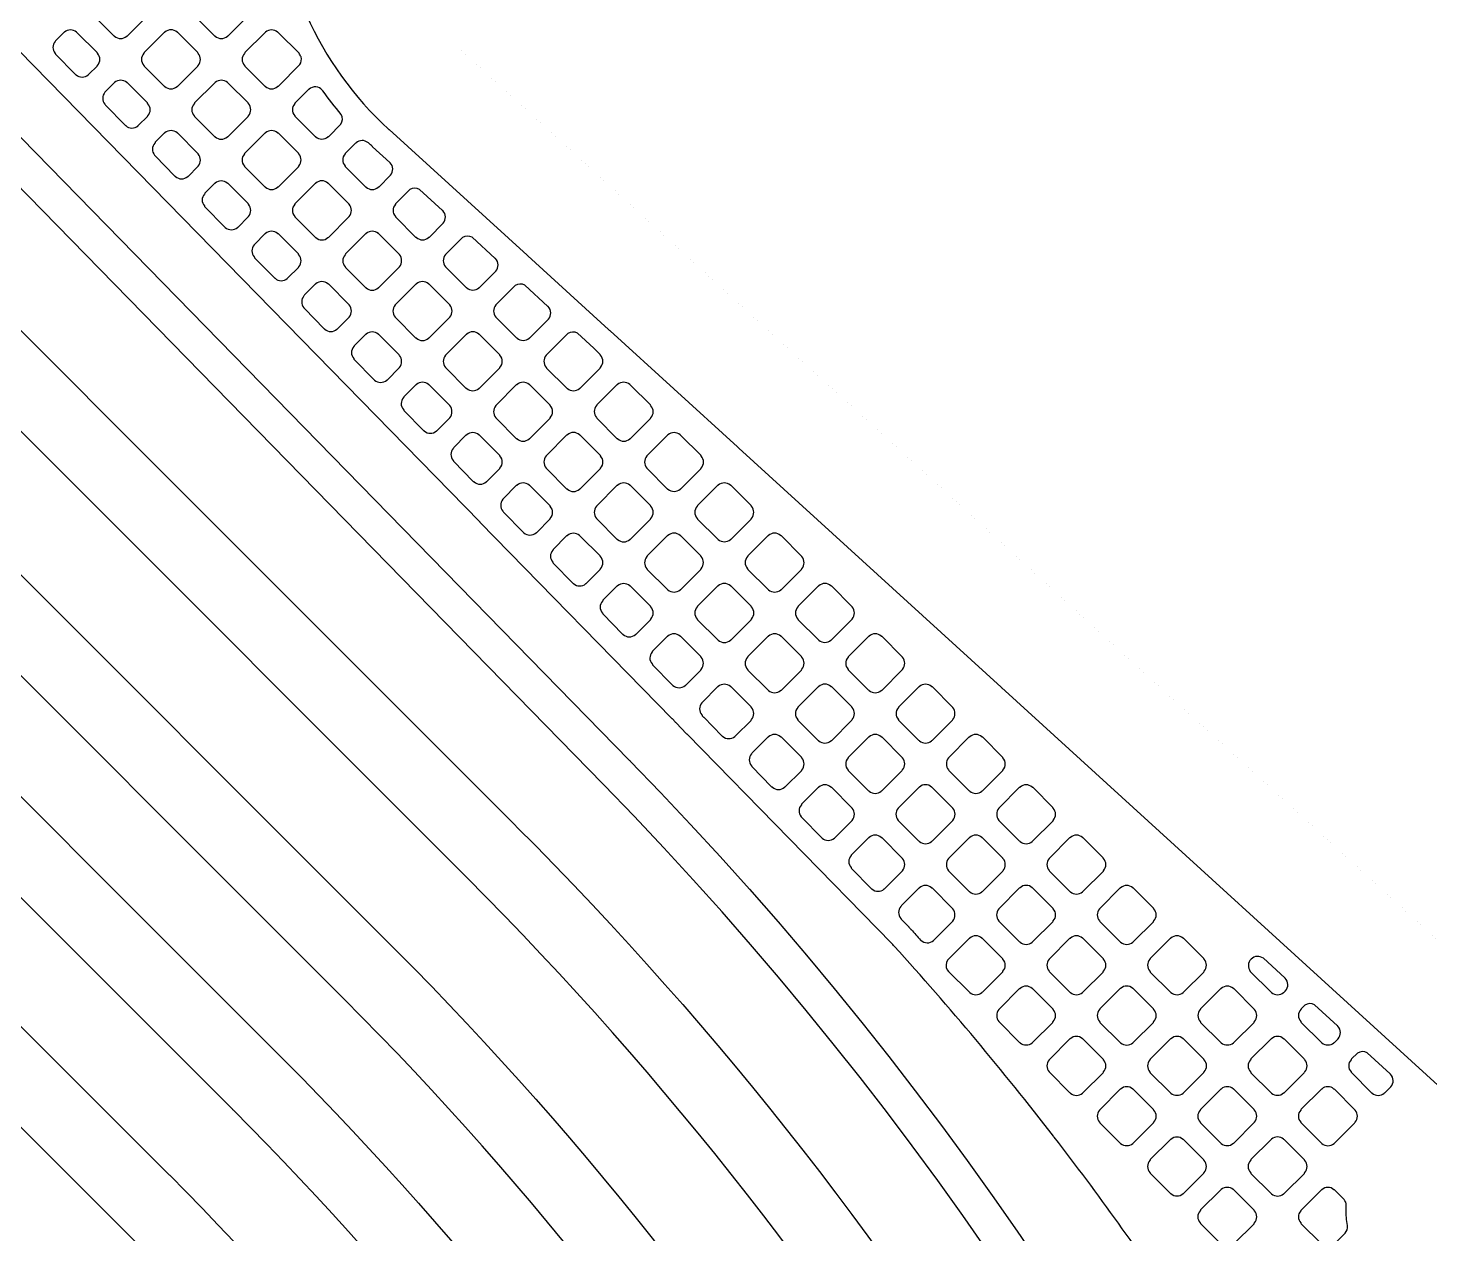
# Model space of a CAD drawing. Extents: x 3811 to 4077, y -444 to -307.
# Drawn here: x 4000.557 to 4003.561, y -385.107 to -382.525 of the extents above; entities that cross this region are included whole.
import ezdxf

# ---------------------------------------------------------------- set-up
doc = ezdxf.new("R2010")
doc.units = 0
doc.layers.add('gbr-dxf', color=7, linetype='Continuous')
doc.layers.add('gbr-outline-dxf', color=2, linetype='Continuous')

msp = doc.modelspace()

# ---------------------------------------------------------------- linework, layer by layer
at = {"layer": 'gbr-dxf', "linetype": 'Continuous'}
for points in [[(4002.3345, -387.7087, 0.121503), (4000.7513, -385.0878, -0.008636), (4000.7497, -385.0862), (3999.0731, -383.4099, -0.008712), (3999.0715, -383.4082, -0.198755), (3996.5249, -377.2619, -0.011889)], [(3996.6773, -377.2584, 0.198929), (3999.1809, -383.3021, -0.008685), (3999.1825, -383.3038), (4000.8591, -384.98, -0.008773), (4000.8607, -384.9817, -0.121503), (4002.4807, -387.6656, -0.017805)], [(4002.6687, -387.6121, 0.121763), (4000.9971, -384.8422, -0.008691), (4000.9955, -384.8405), (3999.1567, -383.0017, -0.008915), (3999.155, -383, -0.198702), (3996.871, -377.4864, -0.011933)], [(3997.0234, -377.4829, 0.198897), (3999.2645, -382.8939, -0.008509), (3999.2661, -382.8955), (4001.1049, -384.7344, -0.008751), (4001.1066, -384.7361, -0.121762), (4002.815, -387.5692, -0.017203)], [(4002.9919, -387.521, 0.122078), (4001.2346, -384.6047, -0.008495), (4001.233, -384.6031), (3999.3942, -382.7642, -0.008901), (3999.3925, -382.7625, -0.198823), (3997.2065, -377.4825, -0.007746)], [(3997.3589, -377.4844, 0.198838), (3999.5019, -382.6564, -0.008522), (3999.5035, -382.6581), (4001.3424, -384.497, -0.008926), (4001.3441, -384.4987, -0.121858), (4003.1364, -387.4723, -0.022069)], [(4003.3476, -387.4176, 0.12221), (4001.4979, -384.3448, -0.008815), (4001.4962, -384.3431), (3999.6558, -382.5026, -0.01398), (3999.6529, -382.4997, -0.198689), (3997.5764, -377.4843, -0.007704)], [(3997.7288, -377.4823, 0.198911), (3999.7636, -382.3948, -0.013711), (3999.7663, -382.3977), (4001.6024, -384.2338, -0.008541), (4001.604, -384.2353, -0.122231), (4003.4928, -387.3711, -0.016533)], [(4003.956, -389.4568, 0.196009), (4001.7909, -384.146, -0.019381), (4001.789, -384.1439), (4000.0334, -382.3487, -0.042234), (4000.0291, -382.344, -0.048731), (3998.6792, -380.1499, -0.077425), (3998.6753, -380.1389, -0.046914), (3998.5847, -379.1783, -0.010897), (3998.5847, -379.1769), (3998.5847, -379.1765, -0.016733), (3998.5847, -379.1741), (3998.5847, -377.5353, -0.014135)], [(3998.6609, -377.5333), (3998.6609, -379.1764, -0.014012), (3998.6609, -379.1783, 0.046654), (3998.7492, -380.1195, 0.048616), (4000.0882, -382.2958), (4001.8454, -384.0926, -0.019718), (4001.8473, -384.0947, -0.195845), (4004.0322, -389.4549, -0.014149)], [(4001.0917, -381.3952), (4001.0917, -382.2028, -0.013138), (4001.0917, -382.2039, 0.210696), (4001.3298, -382.7416, -0.015054), (4001.3307, -382.7425), (4001.6263, -383.0117, -0.020152), (4001.6277, -383.013), (4001.801, -383.1708, -0.031602), (4001.8034, -383.1729), (4001.8041, -383.1736), (4002.0768, -383.422, -0.0403), (4002.0798, -383.4247), (4002.6418, -383.9366, -0.012253), (4002.6426, -383.9372), (4003.6659, -384.8692, -0.163987), (4003.7618, -384.9566), (4003.8826, -385.0665, -0.013523), (4003.8834, -385.0673), (4005.0101, -386.0934, -0.024318)], [(4003.0242, -385.2734, 0.017101), (4002.7557, -384.9001, -0.027017), (4002.7541, -384.898, 0.01976), (4002.4127, -384.4909, -0.020136), (4002.4114, -384.4895, 0.007568), (4002.4083, -384.486), (4002.4078, -384.4855), (4001.9693, -384.0374, -0.016053), (4001.9682, -384.0364), (4001.9454, -384.0128, -0.023246), (4001.9439, -384.0111), (4001.9376, -384.0046, -0.014656), (4001.9366, -384.0037), (4001.5261, -383.5837, -0.01468), (4001.5251, -383.5828), (4000.187, -382.2147, -0.045648)]]:
    msp.add_lwpolyline(points, format="xyb", dxfattribs=at)
for points in [[(4000.6975, -382.4975, -0.096625), (4000.6985, -382.4992), (4000.7411, -382.5417, -0.092072), (4000.7426, -382.5427, 0.37981), (4000.7686, -382.5427, -0.096625), (4000.7702, -382.5417), (4000.813, -382.499, -0.096111), (4000.8139, -382.4974, 0.37981), (4000.8139, -382.4714, -0.083601), (4000.8131, -382.47), (4000.7703, -382.4272, -0.088202), (4000.7688, -382.4263, 0.379731), (4000.7428, -382.4263, -0.096458), (4000.7412, -382.4273), (4000.6985, -382.4699, -0.096627), (4000.6975, -382.4716, 0.379731)], [(4000.913, -382.4974, -0.096625), (4000.914, -382.4991), (4000.9565, -382.5416, -0.107961), (4000.9583, -382.5426, 0.37981), (4000.9843, -382.5426, -0.095956), (4000.986, -382.5416), (4001.0285, -382.4991, -0.096332), (4001.0294, -382.4975, 0.37981), (4001.0294, -382.4715, -0.096625), (4001.0285, -382.4699), (4000.9859, -382.4273, -0.100151), (4000.9841, -382.4263, 0.379731), (4000.9582, -382.4263, -0.096458), (4000.9565, -382.4273), (4000.914, -382.4698, -0.096627), (4000.913, -382.4715, 0.379731)], [(4000.6154, -382.5793, -0.101492), (4000.6164, -382.5811), (4000.6584, -382.624, -0.095585), (4000.66, -382.625, 0.382647), (4000.6862, -382.6252, -0.087133), (4000.6877, -382.6242), (4000.7051, -382.6068, -0.096332), (4000.7061, -382.6052, 0.37981), (4000.7061, -382.5792, -0.092348), (4000.7051, -382.5777), (4000.6626, -382.5351, -0.096111), (4000.6609, -382.5341, 0.379471), (4000.635, -382.5341, -0.09601), (4000.6333, -382.5351), (4000.6165, -382.5519, -0.104843), (4000.6155, -382.5537, 0.375468)], [(4000.8052, -382.6052, -0.100082), (4000.8062, -382.6069), (4000.8489, -382.6495, -0.095895), (4000.8505, -382.6505, 0.379201), (4000.8764, -382.6505, -0.096625), (4000.8781, -382.6495), (4000.9207, -382.6069, -0.096111), (4000.9217, -382.6053, 0.379308), (4000.9217, -382.5793, -0.096507), (4000.9207, -382.5777), (4000.8779, -382.5348, -0.083772), (4000.8765, -382.5339, 0.37947), (4000.8505, -382.5339, -0.096458), (4000.8489, -382.5349), (4000.8062, -382.5776, -0.096627), (4000.8052, -382.5792, 0.3795)], [(4001.0209, -382.6052, -0.100285), (4001.0219, -382.607), (4001.0643, -382.6494, -0.096627), (4001.066, -382.6504, 0.37981), (4001.0919, -382.6504, -0.096625), (4001.0936, -382.6494), (4001.1398, -382.6032, 0.208446), (4001.1421, -382.587, -0.003134), (4001.1378, -382.5792), (4001.0936, -382.5351, -0.095916), (4001.092, -382.5341, 0.379692), (4001.066, -382.5341, -0.096458), (4001.0644, -382.5351), (4001.0218, -382.5776, -0.096627), (4001.0209, -382.5793, 0.379731)], [(4000.7219, -382.6882, -0.104983), (4000.7229, -382.69), (4000.7652, -382.7332, -0.082156), (4000.7666, -382.7341, 0.382099), (4000.7928, -382.7343, -0.08653), (4000.7942, -382.7334), (4000.813, -382.7146, -0.095916), (4000.814, -382.713, 0.378952), (4000.814, -382.6871, -0.087715), (4000.813, -382.6856), (4000.7702, -382.6427, -0.092398), (4000.7686, -382.6418, 0.379351), (4000.7427, -382.6418, -0.096749), (4000.741, -382.6428), (4000.7231, -382.6607, -0.105429), (4000.7221, -382.6625, 0.375871)], [(4000.913, -382.7131, -0.092348), (4000.914, -382.7146), (4000.9564, -382.7571, -0.104311), (4000.9582, -382.7581, 0.37981), (4000.9842, -382.7581, -0.096625), (4000.9858, -382.7572), (4001.0285, -382.7145, -0.096111), (4001.0294, -382.7129, 0.37981), (4001.0294, -382.6869, -0.088014), (4001.0285, -382.6854), (4000.9858, -382.6428, -0.092623), (4000.9843, -382.6418, 0.379731), (4000.9583, -382.6418, -0.096458), (4000.9566, -382.6428), (4000.914, -382.6855, -0.096627), (4000.913, -382.6871, 0.379731)], [(4001.1285, -382.687, 0.379415), (4001.1285, -382.7129, -0.10007), (4001.1296, -382.7146), (4001.1721, -382.7572, -0.095585), (4001.1737, -382.7581, 0.379166), (4001.1996, -382.7581, -0.095756), (4001.2013, -382.7572), (4001.2273, -382.7311, 0.281342), (4001.2283, -382.7099, -0.020625), (4001.1887, -382.6595, -0.064144), (4001.1875, -382.6584, 0.425475), (4001.1592, -382.6561, -0.067902), (4001.1578, -382.657), (4001.1295, -382.6853, -0.095895)], [(4000.8285, -382.7972, -0.108568), (4000.8296, -382.799), (4000.8717, -382.8421, -0.08653), (4000.8731, -382.843, 0.381783), (4000.8993, -382.8431, -0.08653), (4000.9008, -382.8422), (4000.9206, -382.8224, -0.096227), (4000.9216, -382.8208, 0.379422), (4000.9216, -382.7948, -0.100399), (4000.9205, -382.7931), (4000.878, -382.7505, -0.088334), (4000.8765, -382.7496, 0.379471), (4000.8505, -382.7496, -0.09601), (4000.8489, -382.7505), (4000.8297, -382.7697, -0.104851), (4000.8287, -382.7715, 0.374884)], [(4001.0207, -382.8207, -0.095866), (4001.0217, -382.8224), (4001.0644, -382.8651, -0.092064), (4001.066, -382.866, 0.378627), (4001.0919, -382.866, -0.095506), (4001.0935, -382.865), (4001.1363, -382.8222, -0.096407), (4001.1372, -382.8206, 0.378882), (4001.1372, -382.7947, -0.083677), (4001.1363, -382.7933), (4001.0935, -382.7504, -0.088202), (4001.092, -382.7495, 0.379731), (4001.066, -382.7495, -0.096458), (4001.0644, -382.7505), (4001.0217, -382.7931, -0.096627), (4001.0207, -382.7948, 0.379471)], [(4001.2363, -382.7947, 0.379124), (4001.2363, -382.8206, -0.104663), (4001.2373, -382.8224), (4001.2799, -382.865, -0.100151), (4001.2816, -382.866, 0.379691), (4001.3076, -382.866, -0.095973), (4001.3092, -382.865), (4001.333, -382.8412, -0.047247), (4001.3336, -382.8405, 0.392811), (4001.3329, -382.8134, -0.046927), (4001.3324, -382.8127), (4001.2955, -382.7792, -0.015247), (4001.2945, -382.7783, -0.003435), (4001.2873, -382.7715, -0.102628), (4001.2855, -382.7705, 0.370205), (4001.2602, -382.7709, -0.110306), (4001.2582, -382.772), (4001.2372, -382.793, -0.096407)], [(4000.935, -382.9061, -0.100714), (4000.936, -382.9079), (4000.9782, -382.951, -0.094481), (4000.9798, -382.952, 0.381963), (4001.006, -382.9521, -0.086624), (4001.0074, -382.9512), (4001.0284, -382.9301, -0.096842), (4001.0294, -382.9285, 0.378969), (4001.0294, -382.9026, -0.09288), (4001.0285, -382.901), (4000.9858, -382.8583, -0.096558), (4000.9841, -382.8573, 0.3793), (4000.9582, -382.8573, -0.09601), (4000.9565, -382.8583), (4000.9362, -382.8787, -0.104843), (4000.9351, -382.8805, 0.375468)], [(4001.1285, -382.9026, 0.379007), (4001.1285, -382.9285, -0.096259), (4001.1295, -382.9301), (4001.1722, -382.9729, -0.092126), (4001.1738, -382.9739, 0.379639), (4001.1998, -382.9739, -0.095956), (4001.2014, -382.9729), (4001.2441, -382.9302, -0.096332), (4001.2451, -382.9285, 0.37975), (4001.2451, -382.9026, -0.083522), (4001.2442, -382.9012), (4001.2012, -382.8581, -0.087737), (4001.1997, -382.8572, 0.379155), (4001.1738, -382.8572, -0.096117), (4001.1721, -382.8582), (4001.1295, -382.9009, -0.09682)], [(4001.3442, -382.9026, 0.37947), (4001.3442, -382.9286, -0.096458), (4001.3452, -382.9302), (4001.3875, -382.9726, -0.108174), (4001.3894, -382.9737, 0.37981), (4001.4154, -382.9737, -0.096625), (4001.417, -382.9727), (4001.4458, -382.9439, -0.047158), (4001.4463, -382.9431, 0.391874), (4001.4458, -382.9161, -0.031082), (4001.4454, -382.9157), (4001.3959, -382.8706, 0.273664), (4001.375, -382.8711), (4001.3451, -382.901, -0.096527)], [(4001.0417, -383.0151, -0.104983), (4001.0427, -383.0169), (4001.085, -383.0602, -0.082298), (4001.0863, -383.061, 0.382592), (4001.1126, -383.0612, -0.087133), (4001.114, -383.0603), (4001.1363, -383.038, -0.096332), (4001.1373, -383.0363, 0.379423), (4001.1373, -383.0104, -0.087284), (4001.1364, -383.0089), (4001.0935, -382.966, -0.091416), (4001.0919, -382.9651, 0.378718), (4001.066, -382.9651, -0.096157), (4001.0644, -382.9661), (4001.0428, -382.9876, -0.105426), (4001.0418, -382.9894, 0.37561)], [(4001.2364, -383.0364, -0.100399), (4001.2374, -383.0381), (4001.2799, -383.0806, -0.096627), (4001.2815, -383.0815, 0.37981), (4001.3075, -383.0815, -0.096625), (4001.3091, -383.0806), (4001.3517, -383.0379, -0.096111), (4001.3527, -383.0363, 0.37981), (4001.3527, -383.0103, -0.096458), (4001.3517, -383.0087), (4001.3091, -382.966, -0.083733), (4001.3077, -382.9651, 0.379731), (4001.2817, -382.9651, -0.096723), (4001.28, -382.9661), (4001.2374, -383.0087, -0.096857), (4001.2364, -383.0104, 0.379731)], [(4001.4518, -383.0363, -0.09601), (4001.4528, -383.0379), (4001.4953, -383.0803, -0.107982), (4001.4971, -383.0814, 0.378892), (4001.5231, -383.0814, -0.095506), (4001.5247, -383.0804), (4001.5586, -383.0465, -0.046462), (4001.5591, -383.0458, 0.392504), (4001.5585, -383.0187, -0.03272), (4001.5581, -383.0183), (4001.5086, -382.9732, 0.273602), (4001.4877, -382.9738), (4001.4528, -383.0087, -0.095895), (4001.4518, -383.0103, 0.378877)], [(4001.1483, -383.1241, -0.105013), (4001.1493, -383.1259), (4001.1915, -383.169, -0.082156), (4001.1928, -383.1699, 0.382647), (4001.2191, -383.1701, -0.08698), (4001.2205, -383.1692), (4001.244, -383.1457, -0.096111), (4001.245, -383.144, 0.37981), (4001.245, -383.1181, -0.088014), (4001.2441, -383.1166), (4001.2014, -383.0739, -0.092289), (4001.1998, -383.073, 0.379471), (4001.1739, -383.0729, -0.095968), (4001.1722, -383.0739), (4001.1495, -383.0967, -0.105033), (4001.1484, -383.0985, 0.375468)], [(4001.344, -383.1441, -0.092348), (4001.345, -383.1457), (4001.3875, -383.1882, -0.104264), (4001.3893, -383.1893, 0.379163), (4001.4153, -383.1893, -0.095378), (4001.4169, -383.1883), (4001.4596, -383.1456, -0.096509), (4001.4606, -383.144, 0.378343), (4001.4606, -383.1181, -0.087788), (4001.4596, -383.1166), (4001.4168, -383.0738, -0.09197), (4001.4153, -383.0728, 0.379347), (4001.3893, -383.0729, -0.096458), (4001.3877, -383.0738), (4001.345, -383.1165, -0.096627), (4001.344, -383.1181, 0.379731)], [(4001.5596, -383.144, -0.096025), (4001.5605, -383.1456), (4001.6031, -383.1881, -0.108118), (4001.6049, -383.1892, 0.379033), (4001.6309, -383.1892, -0.09601), (4001.6325, -383.1882), (4001.6714, -383.1493, -0.046737), (4001.672, -383.1486, 0.39222), (4001.6713, -383.1215, -0.030431), (4001.671, -383.1211), (4001.6213, -383.0759, 0.273375), (4001.6005, -383.0765), (4001.5605, -383.1164, -0.096509), (4001.5596, -383.1181, 0.378386)], [(4001.2549, -383.233, -0.108694), (4001.2559, -383.2349), (4001.298, -383.278, -0.086366), (4001.2995, -383.2789, 0.381975), (4001.3257, -383.2791, -0.085874), (4001.3271, -383.2782), (4001.3517, -383.2535, -0.096509), (4001.3527, -383.2519, 0.378343), (4001.3527, -383.226, -0.10031), (4001.3517, -383.2243), (4001.309, -383.1815, -0.08752), (4001.3075, -383.1806, 0.379116), (4001.2816, -383.1806, -0.096475), (4001.2799, -383.1816), (4001.256, -383.2055, -0.104976), (4001.255, -383.2073, 0.376146)], [(4001.4518, -383.2259, 0.378884), (4001.4518, -383.2519, -0.092029), (4001.4527, -383.2534), (4001.4953, -383.296, -0.104442), (4001.4971, -383.297, 0.379639), (4001.523, -383.297, -0.095956), (4001.5247, -383.296), (4001.5673, -383.2534, -0.096332), (4001.5683, -383.2518, 0.37981), (4001.5683, -383.2258, -0.087784), (4001.5674, -383.2243), (4001.5246, -383.1815, -0.091469), (4001.5231, -383.1806, 0.379087), (4001.4971, -383.1806, -0.095527), (4001.4955, -383.1815), (4001.4528, -383.2243, -0.096842)], [(4001.6674, -383.2518, -0.096259), (4001.6683, -383.2534), (4001.7108, -383.2959, -0.10739), (4001.7127, -383.2969, 0.378622), (4001.7386, -383.2969, -0.095378), (4001.7402, -383.296), (4001.7827, -383.2534, -0.096742), (4001.7837, -383.2517, 0.378943), (4001.7837, -383.2258, -0.101017), (4001.7827, -383.2241), (4001.769, -383.2104), (4001.7342, -383.1787, 0.273831), (4001.7133, -383.1793), (4001.6684, -383.2242, -0.096857), (4001.6674, -383.2258, 0.3795)], [(4001.3614, -383.342, -0.100714), (4001.3624, -383.3438), (4001.4044, -383.3868, -0.095585), (4001.406, -383.3878, 0.382238), (4001.4322, -383.3879, -0.086624), (4001.4337, -383.387), (4001.4595, -383.3612, -0.095991), (4001.4605, -383.3596, 0.379351), (4001.4605, -383.3336, -0.09253), (4001.4595, -383.332), (4001.4169, -383.2894, -0.095585), (4001.4153, -383.2885, 0.379214), (4001.3893, -383.2885, -0.096117), (4001.3877, -383.2894), (4001.3626, -383.3146, -0.105618), (4001.3615, -383.3164, 0.375554)], [(4001.5596, -383.3596, -0.09253), (4001.5605, -383.3612), (4001.6031, -383.4037, -0.10399), (4001.6049, -383.4048, 0.379163), (4001.6308, -383.4048, -0.095527), (4001.6324, -383.4038), (4001.6751, -383.3611, -0.096742), (4001.6761, -383.3595, 0.378343), (4001.6761, -383.3336, -0.087814), (4001.6752, -383.3321), (4001.6324, -383.2893, -0.091578), (4001.6308, -383.2884, 0.379347), (4001.6049, -383.2884, -0.096723), (4001.6032, -383.2894), (4001.5605, -383.332, -0.096857), (4001.5596, -383.3337, 0.379731)], [(4001.7752, -383.3594, -0.10761), (4001.7762, -383.3613), (4001.8188, -383.4038, -0.103673), (4001.8205, -383.4049, 0.378829), (4001.8465, -383.4049, -0.095866), (4001.8481, -383.4039), (4001.8906, -383.3614, -0.096227), (4001.8916, -383.3597, 0.379422), (4001.8916, -383.3338, -0.10451), (4001.8906, -383.332), (4001.8481, -383.2895, -0.107936), (4001.8462, -383.2884, 0.379267), (4001.8203, -383.2884, -0.095506), (4001.8186, -383.2894), (4001.7761, -383.3319, -0.096195), (4001.7752, -383.3335, 0.378257)], [(4001.4679, -383.4509, -0.100714), (4001.4689, -383.4527), (4001.5111, -383.4958, -0.094984), (4001.5127, -383.4968, 0.382035), (4001.5389, -383.4969, -0.08583), (4001.5403, -383.496), (4001.5673, -383.469, -0.096227), (4001.5683, -383.4674, 0.378952), (4001.5683, -383.4414, -0.092061), (4001.5673, -383.4399), (4001.5246, -383.3972, -0.096328), (4001.523, -383.3962, 0.379083), (4001.497, -383.3962, -0.095968), (4001.4954, -383.3972), (4001.4691, -383.4235, -0.105033), (4001.468, -383.4253, 0.375468)], [(4001.6674, -383.4673, -0.103681), (4001.6684, -383.4691), (4001.711, -383.5117, -0.099849), (4001.7127, -383.5127, 0.379299), (4001.7387, -383.5127, -0.095956), (4001.7403, -383.5117), (4001.7829, -383.4691, -0.096332), (4001.7839, -383.4674, 0.37981), (4001.7839, -383.4415, -0.092348), (4001.783, -383.4399), (4001.7402, -383.3971, -0.095819), (4001.7386, -383.3961, 0.379212), (4001.7126, -383.3961, -0.095719), (4001.711, -383.3971), (4001.6684, -383.4397, -0.096509), (4001.6674, -383.4414, 0.378434)], [(4001.883, -383.4675, -0.096625), (4001.884, -383.4691), (4001.9264, -383.5115, -0.107961), (4001.9282, -383.5125, 0.379308), (4001.9542, -383.5125, -0.09601), (4001.9558, -383.5116), (4001.9984, -383.469, -0.096227), (4001.9993, -383.4674, 0.378952), (4001.9994, -383.4415, -0.100076), (4001.9984, -383.4397), (4001.956, -383.3973, -0.104677), (4001.9541, -383.3963, 0.37947), (4001.9282, -383.3963, -0.096458), (4001.9265, -383.3973), (4001.884, -383.4398, -0.096627), (4001.883, -383.4415, 0.379731)], [(4001.5745, -383.5599, -0.09761), (4001.5755, -383.5616), (4001.6178, -383.6049, -0.090689), (4001.6193, -383.6058, 0.382372), (4001.6455, -383.6059, -0.086349), (4001.647, -383.605), (4001.6751, -383.5769, -0.096332), (4001.6761, -383.5752, 0.379308), (4001.6761, -383.5493, -0.092052), (4001.6752, -383.5477), (4001.6324, -383.5049, -0.095585), (4001.6308, -383.504, 0.378946), (4001.6049, -383.504, -0.095487), (4001.6032, -383.5049), (4001.5757, -383.5325, -0.10555), (4001.5747, -383.5343, 0.37548)], [(4001.7753, -383.5752, -0.104392), (4001.7763, -383.577), (4001.8187, -383.6194, -0.100151), (4001.8204, -383.6204, 0.37981), (4001.8464, -383.6204, -0.095956), (4001.848, -383.6194), (4001.8906, -383.5768, -0.096332), (4001.8916, -383.5751, 0.37981), (4001.8916, -383.5492, -0.092348), (4001.8907, -383.5476), (4001.8481, -383.505, -0.096111), (4001.8464, -383.504, 0.379731), (4001.8205, -383.504, -0.096458), (4001.8188, -383.505), (4001.7763, -383.5476, -0.096627), (4001.7753, -383.5492, 0.379731)], [(4001.9907, -383.5752, -0.096625), (4001.9917, -383.5768), (4002.0341, -383.6192, -0.107817), (4002.0359, -383.6202, 0.379451), (4002.0619, -383.6202, -0.096117), (4002.0635, -383.6193), (4002.1061, -383.5767, -0.095796), (4002.1071, -383.5751, 0.378779), (4002.1071, -383.5492, -0.099971), (4002.1061, -383.5474), (4002.0636, -383.505, -0.10417), (4002.0618, -383.504, 0.37947), (4002.0359, -383.504, -0.096458), (4002.0342, -383.505), (4001.9917, -383.5475, -0.096627), (4001.9907, -383.5492, 0.379731)], [(4001.6812, -383.6689, -0.108539), (4001.6822, -383.6708), (4001.7243, -383.7138, -0.08653), (4001.7258, -383.7148, 0.382096), (4001.752, -383.7149, -0.086329), (4001.7534, -383.714), (4001.7828, -383.6846, -0.095796), (4001.7838, -383.6829, 0.379249), (4001.7838, -383.657, -0.096625), (4001.7828, -383.6553), (4001.7403, -383.6129, -0.100151), (4001.7386, -383.6119, 0.379731), (4001.7127, -383.6119, -0.096458), (4001.711, -383.6128), (4001.6824, -383.6414, -0.105297), (4001.6814, -383.6432, 0.375953)], [(4001.8829, -383.683, -0.092139), (4001.8839, -383.6845), (4001.9263, -383.727, -0.104264), (4001.9281, -383.728, 0.37981), (4001.9541, -383.728, -0.096625), (4001.9557, -383.7271), (4001.9984, -383.6844, -0.096111), (4001.9993, -383.6828, 0.37981), (4001.9993, -383.6568, -0.088014), (4001.9984, -383.6553), (4001.9557, -383.6127, -0.092233), (4001.9542, -383.6117, 0.379731), (4001.9282, -383.6117, -0.096458), (4001.9265, -383.6127), (4001.8839, -383.6554, -0.096627), (4001.8829, -383.657, 0.379731)], [(4002.0984, -383.6828, -0.096475), (4002.0994, -383.6845), (4002.1419, -383.727, -0.108174), (4002.1438, -383.728, 0.37981), (4002.1697, -383.728, -0.096625), (4002.1714, -383.7271), (4002.2139, -383.6846, -0.096332), (4002.2148, -383.6829, 0.37981), (4002.2148, -383.657, -0.10047), (4002.2138, -383.6552), (4002.1714, -383.6127, -0.10399), (4002.1696, -383.6117, 0.379731), (4002.1436, -383.6117, -0.096458), (4002.1419, -383.6127), (4002.0994, -383.6552, -0.096627), (4002.0984, -383.6569, 0.379731)], [(4001.7877, -383.7778, -0.108468), (4001.7887, -383.7797), (4001.8308, -383.8227, -0.086284), (4001.8322, -383.8237, 0.382004), (4001.8584, -383.8238, -0.086215), (4001.8599, -383.8229), (4001.8905, -383.7923, -0.095796), (4001.8915, -383.7906, 0.37947), (4001.8915, -383.7647, -0.096458), (4001.8905, -383.763), (4001.848, -383.7206, -0.100499), (4001.8463, -383.7196, 0.379643), (4001.8204, -383.7196, -0.096225), (4001.8187, -383.7205), (4001.7889, -383.7504, -0.105233), (4001.7878, -383.7522, 0.375883)], [(4001.9906, -383.7907, -0.092348), (4001.9916, -383.7922), (4002.0341, -383.8348, -0.104311), (4002.0359, -383.8359, 0.37981), (4002.0619, -383.8359, -0.096625), (4002.0636, -383.8349), (4002.1062, -383.7923, -0.096111), (4002.1072, -383.7906, 0.37981), (4002.1072, -383.7647, -0.088014), (4002.1062, -383.7632), (4002.0634, -383.7204, -0.092623), (4002.0619, -383.7194, 0.379731), (4002.0359, -383.7194, -0.096458), (4002.0342, -383.7204), (4001.9916, -383.7631, -0.096627), (4001.9906, -383.7647, 0.379731)], [(4002.2062, -383.7647, 0.37947), (4002.2062, -383.7907, -0.096625), (4002.2072, -383.7923), (4002.2496, -383.8347, -0.107961), (4002.2515, -383.8357, 0.379308), (4002.2774, -383.8358, -0.09601), (4002.279, -383.8348), (4002.3216, -383.7922, -0.096227), (4002.3226, -383.7906, 0.379422), (4002.3225, -383.7647, -0.100399), (4002.3215, -383.7629), (4002.2792, -383.7206, -0.10437), (4002.2774, -383.7195, 0.379357), (4002.2514, -383.7195, -0.096507), (4002.2498, -383.7205), (4002.2072, -383.7631, -0.096423)], [(4001.8941, -383.8868, -0.097059), (4001.8951, -383.8885), (4001.9373, -383.9317, -0.090936), (4001.9389, -383.9327, 0.381904), (4001.9651, -383.9328, -0.086215), (4001.9665, -383.9319), (4001.9984, -383.9001, -0.095796), (4001.9993, -383.8984, 0.37947), (4001.9993, -383.8725, -0.092418), (4001.9984, -383.8709), (4001.9557, -383.8282, -0.096857), (4001.954, -383.8272, 0.379643), (4001.9281, -383.8272, -0.096225), (4001.9264, -383.8282), (4001.8953, -383.8593, -0.105291), (4001.8943, -383.8612, 0.376024)], [(4002.0984, -383.8985, -0.092348), (4002.0994, -383.9001), (4002.1418, -383.9425, -0.10399), (4002.1436, -383.9436, 0.37981), (4002.1696, -383.9436, -0.095956), (4002.1712, -383.9426), (4002.2139, -383.9, -0.096332), (4002.2148, -383.8983, 0.37981), (4002.2148, -383.8723, -0.087784), (4002.2139, -383.8709), (4002.1713, -383.8282, -0.092233), (4002.1697, -383.8272, 0.379731), (4002.1437, -383.8272, -0.096458), (4002.1421, -383.8282), (4002.0994, -383.8709, -0.096627), (4002.0984, -383.8725, 0.379731)], [(4002.3139, -383.8984, -0.096625), (4002.3149, -383.9), (4002.3574, -383.9425, -0.107817), (4002.3593, -383.9436, 0.379451), (4002.3852, -383.9436, -0.096117), (4002.3869, -383.9426), (4002.4294, -383.9001, -0.095796), (4002.4304, -383.8984, 0.378779), (4002.4304, -383.8725, -0.099971), (4002.4294, -383.8708), (4002.3869, -383.8282, -0.104677), (4002.3851, -383.8272, 0.37947), (4002.3591, -383.8272, -0.096458), (4002.3575, -383.8282), (4002.3149, -383.8707, -0.096627), (4002.3139, -383.8724, 0.379731)], [(4002.0006, -383.9959, -0.108838), (4002.0016, -383.9978), (4002.0038, -384.0001, -0.014108), (4002.0047, -384.0009), (4002.0436, -384.0407, -0.095119), (4002.0452, -384.0417, 0.381921), (4002.0714, -384.0419, -0.087305), (4002.0729, -384.0409), (4002.1061, -384.0078, -0.095796), (4002.1071, -384.0061, 0.379249), (4002.107, -383.9802, -0.092348), (4002.1061, -383.9786), (4002.0635, -383.936, -0.096111), (4002.0619, -383.9351, 0.379731), (4002.0359, -383.9351, -0.096458), (4002.0342, -383.936), (4002.0018, -383.9684, -0.108921), (4002.0008, -383.9703, 0.374853)], [(4002.2061, -384.0062, -0.092139), (4002.2071, -384.0078), (4002.2497, -384.0504, -0.104264), (4002.2515, -384.0514, 0.37981), (4002.2774, -384.0514, -0.096625), (4002.2791, -384.0504), (4002.3217, -384.0078, -0.096111), (4002.3227, -384.0061, 0.37981), (4002.3227, -383.9802, -0.088014), (4002.3218, -383.9787), (4002.2789, -383.9359, -0.092233), (4002.2774, -383.9349, 0.379731), (4002.2514, -383.9349, -0.096458), (4002.2498, -383.9359), (4002.2071, -383.9786, -0.096627), (4002.2061, -383.9802, 0.379731)], [(4002.4218, -384.0062, -0.096117), (4002.4227, -384.0078), (4002.4651, -384.0502, -0.107634), (4002.467, -384.0513, 0.37889), (4002.4929, -384.0513, -0.096117), (4002.4946, -384.0503), (4002.5371, -384.0078, -0.095895), (4002.5381, -384.0061, 0.379201), (4002.5381, -383.9802, -0.10047), (4002.5371, -383.9784), (4002.4947, -383.9361, -0.10399), (4002.4929, -383.9351, 0.379731), (4002.4669, -383.9351, -0.096458), (4002.4653, -383.936), (4002.4227, -383.9786, -0.096627), (4002.4218, -383.9802, 0.3795)], [(4002.1071, -384.1049, -0.100442), (4002.1081, -384.1066), (4002.1502, -384.1497, -0.095821), (4002.1519, -384.1507, 0.382808), (4002.1781, -384.1508, -0.087077), (4002.1796, -384.1499), (4002.2139, -384.1156, -0.096111), (4002.2148, -384.114, 0.37981), (4002.2148, -384.088, -0.09253), (4002.2139, -384.0864), (4002.1712, -384.0437, -0.096332), (4002.1696, -384.0428, 0.379794), (4002.1436, -384.0427, -0.096225), (4002.1419, -384.0437), (4002.1083, -384.0774, -0.104846), (4002.1072, -384.0792, 0.375852)], [(4002.3139, -384.114, -0.092162), (4002.3149, -384.1156), (4002.3574, -384.1581, -0.103923), (4002.3592, -384.1591, 0.379201), (4002.3851, -384.1591, -0.096625), (4002.3868, -384.1581), (4002.4294, -384.1155, -0.096111), (4002.4304, -384.1138, 0.379308), (4002.4304, -384.0879, -0.08785), (4002.4295, -384.0864), (4002.3868, -384.0437, -0.092456), (4002.3852, -384.0427, 0.37947), (4002.3592, -384.0428, -0.096458), (4002.3576, -384.0437), (4002.3149, -384.0864, -0.096627), (4002.3139, -384.088, 0.3795)], [(4002.5295, -384.1139, -0.096625), (4002.5304, -384.1155), (4002.5729, -384.158, -0.107961), (4002.5748, -384.1591, 0.37981), (4002.6008, -384.1591, -0.095956), (4002.6024, -384.1581), (4002.6449, -384.1156, -0.096332), (4002.6459, -384.114, 0.37981), (4002.6459, -384.088, -0.10047), (4002.6449, -384.0863), (4002.6024, -384.0438, -0.10399), (4002.6006, -384.0428, 0.379731), (4002.5746, -384.0428, -0.096458), (4002.573, -384.0437), (4002.5304, -384.0863, -0.096627), (4002.5295, -384.0879, 0.379731)], [(4002.2137, -384.2139, -0.100442), (4002.2147, -384.2156), (4002.2568, -384.2586, -0.095272), (4002.2584, -384.2596, 0.382818), (4002.2846, -384.2597, -0.087077), (4002.2861, -384.2588), (4002.3216, -384.2233, -0.096111), (4002.3225, -384.2217, 0.379308), (4002.3226, -384.1957, -0.092315), (4002.3216, -384.1941), (4002.279, -384.1515, -0.096527), (4002.2774, -384.1506, 0.379351), (4002.2514, -384.1506, -0.096766), (4002.2498, -384.1515), (4002.2149, -384.1864, -0.104846), (4002.2139, -384.1882, 0.375852)], [(4002.4216, -384.2217, -0.09253), (4002.4226, -384.2233), (4002.4652, -384.2659, -0.104691), (4002.467, -384.2669, 0.37981), (4002.4929, -384.2669, -0.096625), (4002.4946, -384.2659), (4002.5372, -384.2233, -0.096332), (4002.5382, -384.2217, 0.37981), (4002.5382, -384.1957, -0.088442), (4002.5373, -384.1942), (4002.4945, -384.1514, -0.092898), (4002.4929, -384.1504, 0.379731), (4002.4669, -384.1504, -0.096458), (4002.4653, -384.1514), (4002.4226, -384.1941, -0.096857), (4002.4216, -384.1957, 0.379731)], [(4002.6373, -384.2217, -0.095956), (4002.6383, -384.2234), (4002.6807, -384.2658, -0.107936), (4002.6825, -384.2668, 0.379486), (4002.7085, -384.2668, -0.0951), (4002.7101, -384.2659), (4002.7527, -384.2233, -0.095686), (4002.7536, -384.2217, 0.378601), (4002.7536, -384.1957, -0.100188), (4002.7526, -384.194), (4002.7102, -384.1516, -0.103973), (4002.7084, -384.1506, 0.37947), (4002.6824, -384.1506, -0.096723), (4002.6808, -384.1516), (4002.6383, -384.1941, -0.096857), (4002.6373, -384.1957, 0.379731)], [(4002.3203, -384.3227, -0.100442), (4002.3212, -384.3245), (4002.3634, -384.3676, -0.095778), (4002.365, -384.3686, 0.382808), (4002.3913, -384.3687, -0.087034), (4002.3927, -384.3678), (4002.4294, -384.3311, -0.096332), (4002.4304, -384.3295, 0.37981), (4002.4304, -384.3035, -0.092523), (4002.4294, -384.3019), (4002.3867, -384.2593, -0.096627), (4002.3851, -384.2583, 0.379794), (4002.3591, -384.2583, -0.096225), (4002.3575, -384.2592), (4002.3214, -384.2953, -0.104846), (4002.3204, -384.2971, 0.375852)], [(4002.5295, -384.3295, -0.092348), (4002.5304, -384.3311), (4002.573, -384.3737, -0.104018), (4002.5748, -384.3747, 0.379867), (4002.6007, -384.3747, -0.095883), (4002.6024, -384.3737), (4002.645, -384.3311, -0.096128), (4002.646, -384.3294, 0.37968), (4002.6459, -384.3035, -0.088346), (4002.645, -384.302), (4002.6023, -384.2592, -0.092289), (4002.6007, -384.2583, 0.379731), (4002.5748, -384.2583, -0.096723), (4002.5731, -384.2593), (4002.5304, -384.3019, -0.096627), (4002.5295, -384.3036, 0.379731)], [(4002.745, -384.3294, -0.096117), (4002.746, -384.3311), (4002.7885, -384.3736, -0.107634), (4002.7903, -384.3746, 0.37889), (4002.8163, -384.3746, -0.096117), (4002.8179, -384.3736), (4002.8605, -384.3311, -0.095895), (4002.8614, -384.3295, 0.379201), (4002.8614, -384.3035, -0.10047), (4002.8604, -384.3018), (4002.8179, -384.2593, -0.104264), (4002.8161, -384.2583, 0.379952), (4002.7902, -384.2583, -0.096248), (4002.7885, -384.2593), (4002.746, -384.3018, -0.096857), (4002.745, -384.3035, 0.379322)], [(4002.427, -384.4317, -0.112244), (4002.4281, -384.4336), (4002.4432, -384.4491, -0.020061), (4002.4445, -384.4504, -0.007705), (4002.4488, -384.4551, -0.011287), (4002.4494, -384.4557, -0.001192), (4002.4695, -384.478, -0.025767), (4002.4698, -384.4783, 0.394512), (4002.4971, -384.479, -0.03349), (4002.4975, -384.4786), (4002.5372, -384.4389, -0.096227), (4002.5381, -384.4373, 0.379546), (4002.5381, -384.4113, -0.096953), (4002.5372, -384.4097), (4002.4946, -384.3671, -0.100824), (4002.4929, -384.3661, 0.3795), (4002.4669, -384.3661, -0.096614), (4002.4653, -384.3671), (4002.4282, -384.4042, -0.10479), (4002.4271, -384.406, 0.37601)], [(4002.6372, -384.4114, 0.37865), (4002.6372, -384.4373, -0.092052), (4002.6382, -384.4388), (4002.6807, -384.4814, -0.103973), (4002.6825, -384.4824, 0.379422), (4002.7085, -384.4824, -0.095973), (4002.7101, -384.4814), (4002.7527, -384.4388, -0.096332), (4002.7537, -384.4372, 0.37981), (4002.7537, -384.4112, -0.088442), (4002.7528, -384.4097), (4002.7101, -384.367, -0.092233), (4002.7085, -384.366, 0.379534), (4002.6825, -384.366, -0.096117), (4002.6809, -384.367), (4002.6382, -384.4097, -0.096301)], [(4002.8528, -384.4372, -0.096117), (4002.8538, -384.4389), (4002.8962, -384.4813, -0.10739), (4002.898, -384.4823, 0.378747), (4002.924, -384.4823, -0.09601), (4002.9256, -384.4813), (4002.9681, -384.4388, -0.095916), (4002.9691, -384.4372, 0.379422), (4002.9691, -384.4112, -0.10047), (4002.9681, -384.4095), (4002.9257, -384.3671, -0.10399), (4002.9239, -384.3661, 0.379731), (4002.898, -384.3661, -0.096458), (4002.8963, -384.3671), (4002.8538, -384.4096, -0.096627), (4002.8528, -384.4113, 0.3795)], [(4002.5263, -384.5419), (4002.5295, -384.5455), (4002.5295, -384.5456), (4002.5731, -384.5891, -0.099849), (4002.5748, -384.5901, 0.378829), (4002.6007, -384.5901, -0.095866), (4002.6024, -384.5892), (4002.6449, -384.5466, -0.096227), (4002.6459, -384.545, 0.379422), (4002.6459, -384.519, -0.09253), (4002.6449, -384.5175), (4002.6023, -384.4749, -0.096111), (4002.6007, -384.4739, 0.379893), (4002.5747, -384.4739, -0.096103), (4002.5731, -384.4749), (4002.5272, -384.5208, 0.278999)], [(4002.745, -384.545, -0.092052), (4002.7459, -384.5466), (4002.7884, -384.5891, -0.104101), (4002.7902, -384.5901, 0.379201), (4002.8162, -384.5901, -0.095956), (4002.8178, -384.5891), (4002.8604, -384.5465, -0.096332), (4002.8614, -384.5449, 0.379308), (4002.8614, -384.5189, -0.087881), (4002.8605, -384.5174), (4002.8178, -384.4747, -0.092456), (4002.8162, -384.4738, 0.37947), (4002.7903, -384.4738, -0.096458), (4002.7886, -384.4748), (4002.746, -384.5174, -0.096627), (4002.745, -384.5191, 0.3795)], [(4002.9605, -384.5449, -0.096625), (4002.9615, -384.5466), (4003.004, -384.5891, -0.107961), (4003.0058, -384.5901, 0.379308), (4003.0318, -384.5901, -0.09601), (4003.0334, -384.5892), (4003.076, -384.5466, -0.095916), (4003.0769, -384.545, 0.378952), (4003.0769, -384.5191, -0.099971), (4003.0759, -384.5173), (4003.0334, -384.4748, -0.104677), (4003.0316, -384.4738, 0.37947), (4003.0057, -384.4738, -0.096458), (4003.004, -384.4748), (4002.9615, -384.5173, -0.096627), (4002.9605, -384.519, 0.379731)], [(4003.1756, -384.5452), (4003.2196, -384.5891, -0.096121), (4003.2212, -384.5901, 0.379639), (4003.2472, -384.5901, -0.095956), (4003.2488, -384.5891), (4003.2505, -384.5875, -0.046407), (4003.251, -384.5868, 0.391874), (4003.2505, -384.5597, -0.038586), (4003.25, -384.5592), (4003.2037, -384.517, 0.866868)], [(4002.6373, -384.6527, -0.087848), (4002.6382, -384.6542), (4002.6808, -384.6968, -0.10046), (4002.6825, -384.6978, 0.379451), (4002.7085, -384.6978, -0.096117), (4002.7101, -384.6969), (4002.7526, -384.6543, -0.095796), (4002.7536, -384.6527, 0.378779), (4002.7536, -384.6268, -0.092061), (4002.7527, -384.6252), (4002.71, -384.5826, -0.096328), (4002.7084, -384.5816, 0.37947), (4002.6824, -384.5816, -0.096723), (4002.6808, -384.5826), (4002.6383, -384.6251, -0.096627), (4002.6373, -384.6268, 0.379731)], [(4002.8527, -384.6527, -0.092348), (4002.8536, -384.6543), (4002.8962, -384.6969, -0.10399), (4002.898, -384.6979, 0.37981), (4002.924, -384.6979, -0.095956), (4002.9256, -384.697), (4002.9683, -384.6543, -0.096332), (4002.9692, -384.6527, 0.37981), (4002.9692, -384.6267, -0.087784), (4002.9683, -384.6252), (4002.9255, -384.5824, -0.092233), (4002.9239, -384.5815, 0.379731), (4002.898, -384.5815, -0.096458), (4002.8963, -384.5825), (4002.8537, -384.6251, -0.096627), (4002.8527, -384.6268, 0.379731)], [(4003.0683, -384.6527, -0.096625), (4003.0693, -384.6544), (4003.1117, -384.6968, -0.107817), (4003.1135, -384.6978, 0.379451), (4003.1395, -384.6978, -0.096117), (4003.1411, -384.6969), (4003.1837, -384.6543, -0.095796), (4003.1846, -384.6527, 0.378779), (4003.1846, -384.6268, -0.099971), (4003.1836, -384.625), (4003.1412, -384.5826, -0.10417), (4003.1394, -384.5816, 0.37947), (4003.1135, -384.5816, -0.096458), (4003.1118, -384.5826), (4003.0693, -384.6251, -0.096627), (4003.0683, -384.6268, 0.379731)], [(4003.2838, -384.6526, -0.09601), (4003.2847, -384.6543), (4003.3274, -384.6969, -0.09217), (4003.3289, -384.6978, 0.379328), (4003.3549, -384.6978, -0.096475), (4003.3565, -384.6969), (4003.3633, -384.6901, -0.045897), (4003.3638, -384.6894, 0.392884), (4003.3631, -384.6623, -0.039207), (4003.3627, -384.6618), (4003.3134, -384.6169, 0.275668), (4003.2924, -384.6174), (4003.2848, -384.6251, -0.096423), (4003.2838, -384.6267, 0.37919)], [(4002.745, -384.7604, -0.08798), (4002.7459, -384.7619), (4002.7886, -384.8047, -0.100073), (4002.7903, -384.8057, 0.37889), (4002.8163, -384.8056, -0.09601), (4002.8179, -384.8047), (4002.8605, -384.7621, -0.095895), (4002.8614, -384.7605, 0.379201), (4002.8614, -384.7346, -0.092348), (4002.8605, -384.733), (4002.8178, -384.6903, -0.096111), (4002.8161, -384.6893, 0.379731), (4002.7901, -384.6893, -0.096458), (4002.7885, -384.6903), (4002.746, -384.7328, -0.096627), (4002.745, -384.7345, 0.3795)], [(4002.9605, -384.7606, -0.092139), (4002.9614, -384.7621), (4003.0039, -384.8046, -0.104264), (4003.0057, -384.8056, 0.37981), (4003.0317, -384.8056, -0.096625), (4003.0333, -384.8047), (4003.0759, -384.762, -0.096111), (4003.0769, -384.7604, 0.37981), (4003.0769, -384.7344, -0.088014), (4003.076, -384.7329), (4003.0333, -384.6903, -0.092233), (4003.0318, -384.6893, 0.379731), (4003.0058, -384.6893, -0.096458), (4003.0041, -384.6903), (4002.9615, -384.733, -0.096627), (4002.9605, -384.7346, 0.379731)], [(4003.1761, -384.7604, -0.107964), (4003.1771, -384.7622), (4003.2194, -384.8045, -0.104101), (4003.2212, -384.8056, 0.379201), (4003.2472, -384.8055, -0.095956), (4003.2488, -384.8046), (4003.2913, -384.7621, -0.096332), (4003.2923, -384.7604, 0.379451), (4003.2923, -384.7345, -0.104464), (4003.2913, -384.7327), (4003.249, -384.6904, -0.108118), (4003.2471, -384.6893, 0.379249), (4003.2212, -384.6893, -0.096458), (4003.2195, -384.6903), (4003.1771, -384.7327, -0.096627), (4003.1761, -384.7344, 0.3795)], [(4003.3915, -384.7604, -0.096117), (4003.3924, -384.762), (4003.4353, -384.8049, -0.092244), (4003.4369, -384.8058, 0.378418), (4003.4628, -384.8058, -0.096238), (4003.4644, -384.8048), (4003.4763, -384.793, -0.045509), (4003.4768, -384.7923, 0.392488), (4003.4761, -384.7652, -0.038352), (4003.4757, -384.7647), (4003.4261, -384.7196, 0.275627), (4003.4051, -384.7201), (4003.3925, -384.7327, -0.096627), (4003.3915, -384.7344, 0.3795)], [(4002.8528, -384.8682, -0.08798), (4002.8537, -384.8697), (4002.8963, -384.9124, -0.100073), (4002.898, -384.9134, 0.378747), (4002.924, -384.9134, -0.09601), (4002.9256, -384.9124), (4002.9681, -384.8698, -0.096227), (4002.9691, -384.8682, 0.379422), (4002.9691, -384.8422, -0.09253), (4002.9682, -384.8407), (4002.9256, -384.7981, -0.096423), (4002.9239, -384.7971, 0.379731), (4002.898, -384.7971, -0.096458), (4002.8963, -384.7981), (4002.8538, -384.8406, -0.096627), (4002.8528, -384.8423, 0.3795)], [(4003.0682, -384.8682, -0.092052), (4003.0691, -384.8698), (4003.1116, -384.9123, -0.104101), (4003.1134, -384.9134, 0.379201), (4003.1394, -384.9133, -0.095956), (4003.141, -384.9124), (4003.1836, -384.8697, -0.096332), (4003.1846, -384.8681, 0.379308), (4003.1846, -384.8421, -0.087881), (4003.1837, -384.8407), (4003.141, -384.7979, -0.092456), (4003.1394, -384.797, 0.37947), (4003.1135, -384.797, -0.096458), (4003.1118, -384.798), (4003.0692, -384.8406, -0.096627), (4003.0682, -384.8423, 0.3795)], [(4003.2837, -384.8681, -0.095866), (4003.2847, -384.8698), (4003.3273, -384.9124, -0.108091), (4003.3292, -384.9135, 0.378417), (4003.3551, -384.9134, -0.096261), (4003.3567, -384.9125), (4003.3993, -384.8699, -0.095686), (4003.4003, -384.8683, 0.378467), (4003.4003, -384.8424, -0.099971), (4003.3993, -384.8407), (4003.3566, -384.798, -0.104677), (4003.3548, -384.797, 0.37947), (4003.3289, -384.797, -0.096458), (4003.3272, -384.798), (4003.2847, -384.8405, -0.096627), (4003.2837, -384.8422, 0.379471)], [(4002.9605, -384.976, -0.087848), (4002.9614, -384.9774), (4003.004, -385.02, -0.10046), (4003.0057, -385.021, 0.379451), (4003.0317, -385.021, -0.096117), (4003.0333, -385.0201), (4003.0759, -384.9775, -0.095796), (4003.0768, -384.9759, 0.378779), (4003.0768, -384.95, -0.091952), (4003.0759, -384.9484), (4003.0333, -384.9058, -0.096527), (4003.0316, -384.9048, 0.37947), (4003.0057, -384.9048, -0.096458), (4003.004, -384.9058), (4002.9615, -384.9483, -0.096627), (4002.9605, -384.95, 0.379731)], [(4003.176, -384.9759, -0.104215), (4003.177, -384.9777), (4003.2196, -385.0202, -0.100401), (4003.2213, -385.0213, 0.37886), (4003.2472, -385.0213, -0.095866), (4003.2488, -385.0203), (4003.2916, -384.9776, -0.095686), (4003.2925, -384.976, 0.379065), (4003.2925, -384.95, -0.092348), (4003.2915, -384.9485), (4003.2488, -384.9057, -0.096111), (4003.2471, -384.9047, 0.379731), (4003.2212, -384.9047, -0.096458), (4003.2195, -384.9057), (4003.1769, -384.9483, -0.096627), (4003.176, -384.9499, 0.379762)], [(4003.0682, -385.0836, -0.087916), (4003.0691, -385.0851), (4003.1119, -385.1279, -0.100442), (4003.1136, -385.1289, 0.378358), (4003.1395, -385.1289, -0.096238), (4003.1411, -385.1279), (4003.1837, -385.0854, -0.095895), (4003.1847, -385.0837, 0.379065), (4003.1847, -385.0578, -0.09253), (4003.1837, -385.0562), (4003.141, -385.0135, -0.096423), (4003.1393, -385.0125, 0.379731), (4003.1134, -385.0125, -0.096458), (4003.1117, -385.0135), (4003.0692, -385.056, -0.096857), (4003.0682, -385.0577, 0.3795)], [(4003.2837, -385.0579, 0.379034), (4003.2838, -385.0838, -0.091954), (4003.2847, -385.0854), (4003.3273, -385.1279, -0.104264), (4003.3291, -385.129, 0.37981), (4003.355, -385.129, -0.096625), (4003.3567, -385.128), (4003.3787, -385.106), (4003.3787, -385.106, 0.224756), (4003.3839, -385.0897), (4003.3839, -385.0896, -0.042603), (4003.381, -385.0553, -0.011164), (4003.3812, -385.0464), (4003.3812, -385.0464, 0.176772), (4003.3766, -385.0335), (4003.3566, -385.0135, -0.092456), (4003.355, -385.0126, 0.379001), (4003.3291, -385.0126, -0.096462), (4003.3274, -385.0135), (4003.2847, -385.0563, -0.095987)]]:
    msp.add_lwpolyline(points, format="xyb", close=True, dxfattribs=at)
at = {"layer": 'gbr-outline-dxf', "linetype": 'Continuous', "const_width": 0.000025}
msp.add_lwpolyline([(4007.3211, -395.4902), (4007.3211, -388.1086, 0.211094), (4007.1577, -387.7389), (4001.4844, -382.5726, -0.211095), (4001.3211, -382.2029), (4001.3211, -374.2998, 0.414217), (4000.8211, -373.7998), (3987.8211, -373.7998, 0.414217), (3987.3211, -374.2998), (3987.3211, -382.2029, 0.211094), (3987.4844, -382.5726), (3993.1577, -387.7389, -0.211095), (3993.3211, -388.1086), (3993.3211, -396.8664, 0.414217), (3993.8211, -397.3664), (3998.8211, -397.3664, 0.414217), (3999.3211, -396.8664), (3999.3211, -396.4902, -0.414217), (3999.8211, -395.9902), (4006.8211, -395.9902, 0.414217)], format="xyb", close=True, dxfattribs=at)

doc.saveas('drawing.dxf')
